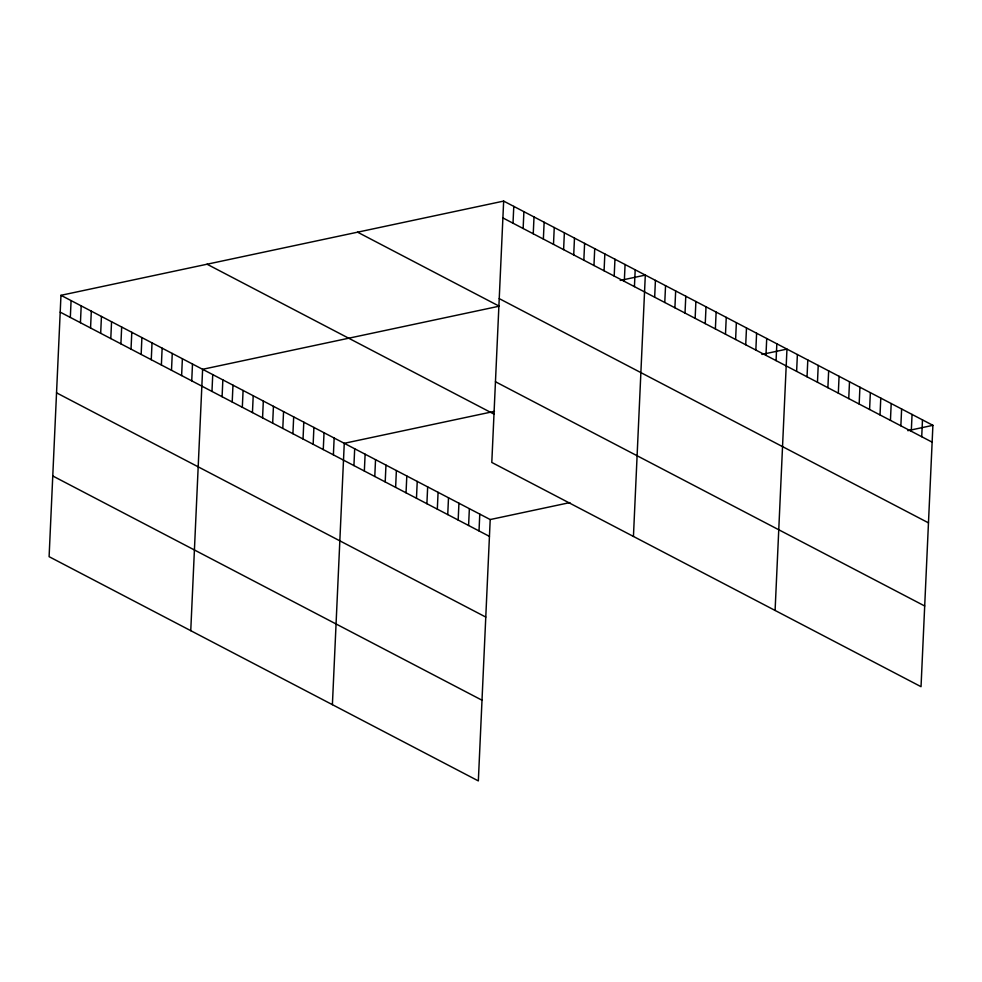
<?xml version="1.0" encoding="UTF-8"?>
<svg xmlns="http://www.w3.org/2000/svg" width="982" height="982" viewBox="0 0 982 982"><rect width="100%" height="100%" fill="white"/><g stroke="black" fill="none" stroke-linecap="round" stroke-linejoin="round"><path stroke-width="1.47" d="M60.97 295.312L49.1 556.671L478.344 780.911L490.202 519.552L60.97 295.312L503.656 201.089L932.9 425.329L921.03 686.688L491.798 462.448L503.656 201.089M70.323 317.419L71.085 300.602M80.438 322.71L81.199 305.881M90.553 327.988L91.326 311.171M100.68 333.279L101.441 316.45M110.794 338.569L111.555 321.74M120.909 343.847L121.67 327.031M131.023 349.138L131.797 332.309M141.15 354.416L141.911 337.599M151.265 359.707L152.026 342.878M161.379 364.997L162.14 348.168M171.494 370.275L172.267 353.459M181.621 375.566L182.382 358.737M191.736 380.844L192.497 364.027M190.754 630.665L202.611 369.306L499.224 306.188L357.571 232.182M211.965 391.425L212.738 374.596M222.092 396.703L222.853 379.887M232.206 401.994L232.967 385.165M242.321 407.272L243.094 390.455M252.448 412.563L253.209 395.734M262.562 417.853L263.323 401.024M272.677 423.132L273.438 406.315M282.791 428.422L283.565 411.593M292.918 433.7L293.679 416.884M303.033 438.991L303.794 422.162M313.148 444.281L313.909 427.452M323.262 449.56L324.035 432.743M333.389 454.85L334.15 438.021M332.395 704.671L344.265 443.312L494.462 411.348M353.925 465.578L354.686 448.749M364.347 471.029L365.12 454.2M374.78 476.466L375.541 459.65M385.202 481.917L385.963 465.087M395.623 487.367L396.384 470.538M406.045 492.804L406.806 475.988M416.466 498.255L417.24 481.425M426.9 503.705L427.661 486.876M437.321 509.142L438.082 492.326M447.743 514.593L448.504 497.764M458.164 520.043L458.938 503.214M468.598 525.48L469.359 508.664M479.02 530.931L479.781 514.102M513.009 223.196L513.782 206.38M523.136 228.487L523.897 211.658M533.251 233.777L534.012 216.948M543.365 239.056L544.138 222.239M553.492 244.346L554.253 227.517M563.607 249.624L564.368 232.808M573.721 254.915L574.482 238.086M583.836 260.205L584.609 243.376M593.963 265.484L594.724 248.667M604.077 270.774L604.838 253.945M614.192 276.052L614.953 259.236M624.307 281.343L625.08 264.514M634.433 286.634L635.194 269.805M633.439 536.442L645.309 275.095L620.219 280.435M654.663 297.202L655.424 280.373M664.777 302.481L665.551 285.664M674.904 307.771L675.665 290.942M685.019 313.062L685.78 296.233M695.133 318.34L695.894 301.523M705.248 323.63L706.021 306.801M715.375 328.909L716.136 312.092M725.489 334.199L726.25 317.37M735.604 339.49L736.365 322.661M745.719 344.768L746.492 327.951M755.845 350.058L756.606 333.229M765.96 355.337L766.721 338.52M776.075 360.627L776.836 343.798M775.093 610.448L786.963 349.089L761.872 354.428M796.623 371.356L797.384 354.539M807.044 376.806L807.805 359.977M817.466 382.256L818.227 365.427M827.887 387.694L828.661 370.877M838.321 393.144L839.082 376.315M848.743 398.594L849.504 381.765M859.164 404.032L859.925 387.215M869.586 409.482L870.359 392.653M880.019 414.92L880.78 398.103M890.441 420.37L891.202 403.541M900.862 425.82L901.623 408.991M911.284 431.258L912.057 414.441M921.717 436.708L922.479 419.879M490.202 519.552L569.891 502.588M907.81 430.668L932.9 425.329M502.894 217.918L932.139 442.158M499.237 298.614L928.469 522.854M495.456 381.752L924.7 605.992M207.055 264.219L494.265 414.257M60.209 312.141L489.441 536.381M56.539 392.837L485.783 617.077M52.77 475.975L482.002 700.215"/></g></svg>
